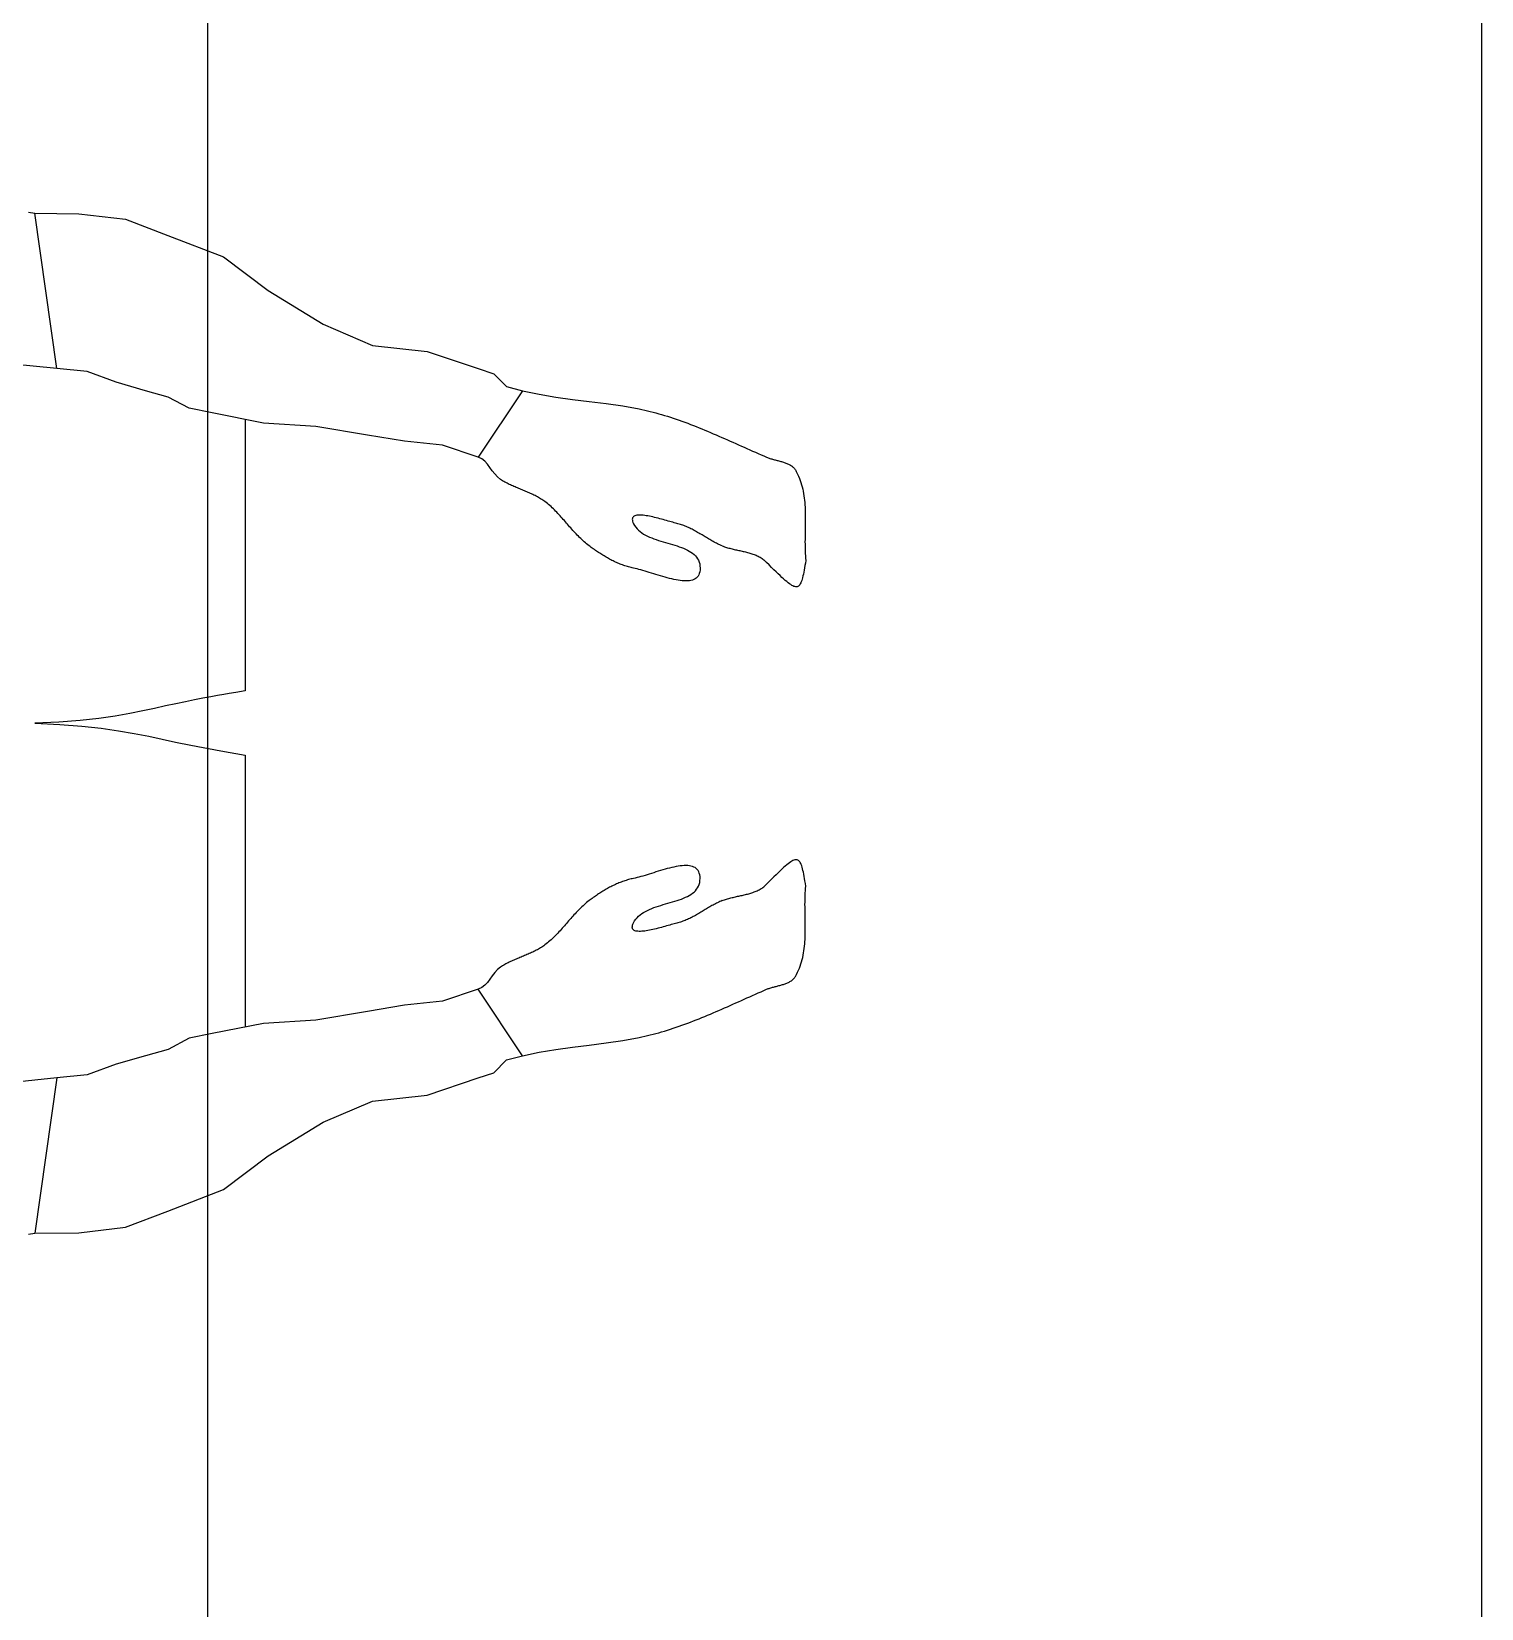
# Model space of a CAD drawing. Header units: millimetres. Extents: x -155 to 94595, y -3153 to 63413.
# Drawn here: x 89482 to 90165, y 45065 to 45808 of the extents above; entities that cross this region are included whole.
import ezdxf

# ---------------------------------------------------------------- set-up
doc = ezdxf.new("R2010")
doc.units = ezdxf.units.MM
doc.linetypes.add('TRATTEGGIATA2', pattern=[0.375, 0.25, -0.125])
doc.layers.add('5', color=1, linetype='TRATTEGGIATA2')
doc.layers.add('int', color=185, linetype='Continuous')

msp = doc.modelspace()

# ---------------------------------------------------------------- linework, layer by layer
at = {"layer": '5'}
msp.add_lwpolyline([(90164.86, 44926.989), (89564.86, 44926.989), (89564.86, 45826.989), (90164.86, 45826.989)], close=True, dxfattribs=at)
at = {"layer": 'int'}
for p, q in [((89480.263, 45722.912), (89483.212, 45722.38)), ((89483.212, 45722.38), (89504.078, 45722.159)), ((89493.662, 45649.227), (89483.212, 45722.38)), ((89504.078, 45722.159), (89526.07, 45719.562)), ((89526.07, 45719.562), (89545.913, 45711.929)), ((89545.913, 45711.929), (89572.176, 45701.828)), ((89572.176, 45701.828), (89593.224, 45685.992)), ((89593.224, 45685.992), (89619.065, 45670.128)), ((89619.065, 45670.128), (89642.406, 45660.125)), ((89642.406, 45660.125), (89668.155, 45657.248)), ((89668.155, 45657.248), (89692.218, 45649.227)), ((89493.662, 45649.227), (89472.848, 45651.309)), ((89507.978, 45647.796), (89493.662, 45649.227)), ((89521.652, 45642.723), (89507.978, 45647.796)), ((89692.218, 45649.227), (89699.619, 45646.76)), ((89699.619, 45646.76), (89705.531, 45640.674)), ((89535.463, 45638.777), (89521.652, 45642.723)), ((89546.056, 45635.75), (89535.463, 45638.777)), ((89713.118, 45638.777), (89692.218, 45607.426)), ((89705.531, 45640.674), (89713.118, 45638.777)), ((89713.118, 45638.777), (89720.878, 45637.081)), ((89720.878, 45637.081), (89728.715, 45635.76)), ((89555.998, 45630.49), (89546.056, 45635.75)), ((89566.814, 45628.327), (89555.998, 45630.49)), ((89728.715, 45635.76), (89736.601, 45634.682)), ((89736.601, 45634.682), (89744.509, 45633.716)), ((89744.509, 45633.716), (89752.413, 45632.73)), ((89752.413, 45632.73), (89760.284, 45631.591)), ((89760.284, 45631.591), (89768.095, 45630.167)), ((89768.095, 45630.167), (89775.82, 45628.327)), ((89590.973, 45623.495), (89566.814, 45628.327)), ((89582.36, 45625.218), (89582.36, 45497.336)), ((89615.669, 45621.926), (89590.973, 45623.495)), ((89775.82, 45628.327), (89777.211, 45627.94)), ((89777.211, 45627.94), (89778.598, 45627.539)), ((89778.598, 45627.539), (89779.98, 45627.124)), ((89779.98, 45627.124), (89781.358, 45626.697)), ((89781.358, 45626.697), (89782.731, 45626.258)), ((89782.731, 45626.258), (89784.101, 45625.806)), ((89784.101, 45625.806), (89785.466, 45625.343)), ((89785.466, 45625.343), (89786.828, 45624.87)), ((89786.828, 45624.87), (89788.186, 45624.385)), ((89788.186, 45624.385), (89789.541, 45623.891)), ((89789.541, 45623.891), (89790.893, 45623.388)), ((89790.893, 45623.388), (89792.241, 45622.875)), ((89792.241, 45622.875), (89793.587, 45622.354)), ((89793.587, 45622.354), (89794.93, 45621.825)), ((89639.966, 45617.877), (89615.669, 45621.926)), ((89657.488, 45614.956), (89639.966, 45617.877)), ((89675.345, 45613.05), (89657.488, 45614.956)), ((89794.93, 45621.825), (89796.27, 45621.289)), ((89796.27, 45621.289), (89797.608, 45620.745)), ((89797.608, 45620.745), (89798.944, 45620.195)), ((89798.944, 45620.195), (89800.277, 45619.639)), ((89800.277, 45619.639), (89801.609, 45619.078)), ((89801.609, 45619.078), (89802.938, 45618.511)), ((89802.938, 45618.511), (89804.266, 45617.94)), ((89804.266, 45617.94), (89805.593, 45617.364)), ((89805.593, 45617.364), (89806.918, 45616.785)), ((89806.918, 45616.785), (89808.242, 45616.203)), ((89808.242, 45616.203), (89809.565, 45615.618)), ((89809.565, 45615.618), (89810.887, 45615.031)), ((89810.887, 45615.031), (89812.209, 45614.443)), ((89692.218, 45607.426), (89675.345, 45613.05)), ((89693.864, 45606.634), (89692.218, 45607.426)), ((89812.209, 45614.443), (89813.53, 45613.853)), ((89813.53, 45613.853), (89814.85, 45613.262)), ((89814.85, 45613.262), (89816.171, 45612.672)), ((89816.171, 45612.672), (89817.491, 45612.081)), ((89817.491, 45612.081), (89818.812, 45611.492)), ((89818.812, 45611.492), (89820.132, 45610.903)), ((89820.132, 45610.903), (89821.454, 45610.317)), ((89821.454, 45610.317), (89822.775, 45609.732)), ((89822.775, 45609.732), (89824.098, 45609.15)), ((89824.098, 45609.15), (89825.421, 45608.572)), ((89825.421, 45608.572), (89826.746, 45607.997)), ((89826.746, 45607.997), (89828.071, 45607.426)), ((89828.071, 45607.426), (89828.448, 45607.271)), ((89828.448, 45607.271), (89828.833, 45607.124)), ((89695.279, 45605.51), (89693.864, 45606.634)), ((89696.53, 45604.146), (89695.279, 45605.51)), ((89697.685, 45602.635), (89696.53, 45604.146)), ((89698.809, 45601.069), (89697.685, 45602.635)), ((89699.969, 45599.542), (89698.809, 45601.069)), ((89828.833, 45607.124), (89829.226, 45606.984)), ((89829.226, 45606.984), (89829.626, 45606.85)), ((89829.626, 45606.85), (89830.033, 45606.722)), ((89830.033, 45606.722), (89830.445, 45606.598)), ((89830.445, 45606.598), (89830.863, 45606.479)), ((89830.863, 45606.479), (89831.284, 45606.363)), ((89831.284, 45606.363), (89831.708, 45606.25)), ((89831.708, 45606.25), (89832.135, 45606.139)), ((89832.135, 45606.139), (89832.564, 45606.029)), ((89832.564, 45606.029), (89832.994, 45605.919)), ((89832.994, 45605.919), (89833.424, 45605.809)), ((89833.424, 45605.809), (89833.854, 45605.698)), ((89833.854, 45605.698), (89834.283, 45605.585)), ((89834.283, 45605.585), (89834.709, 45605.469)), ((89834.709, 45605.469), (89835.132, 45605.35)), ((89835.132, 45605.35), (89835.552, 45605.227)), ((89835.552, 45605.227), (89835.968, 45605.099)), ((89835.968, 45605.099), (89836.378, 45604.966)), ((89836.378, 45604.966), (89836.783, 45604.826)), ((89836.783, 45604.826), (89837.181, 45604.679)), ((89837.181, 45604.679), (89837.571, 45604.524)), ((89837.571, 45604.524), (89837.953, 45604.361)), ((89837.953, 45604.361), (89838.326, 45604.188)), ((89838.326, 45604.188), (89838.69, 45604.006)), ((89838.69, 45604.006), (89839.043, 45603.812)), ((89839.043, 45603.812), (89839.385, 45603.607)), ((89839.385, 45603.607), (89839.714, 45603.39)), ((89839.714, 45603.39), (89840.031, 45603.159)), ((89840.031, 45603.159), (89840.334, 45602.915)), ((89840.334, 45602.915), (89840.623, 45602.656)), ((89840.623, 45602.656), (89840.897, 45602.381)), ((89840.897, 45602.381), (89841.155, 45602.091)), ((89841.155, 45602.091), (89841.396, 45601.784)), ((89841.396, 45601.784), (89841.62, 45601.459)), ((89841.62, 45601.459), (89841.826, 45601.116)), ((89841.826, 45601.116), (89842.012, 45600.754)), ((89842.012, 45600.754), (89842.179, 45600.372)), ((89842.179, 45600.372), (89842.665, 45599.407)), ((89701.233, 45598.147), (89699.969, 45599.542)), ((89702.668, 45596.976), (89701.233, 45598.147)), ((89703.17, 45596.649), (89702.668, 45596.976)), ((89703.679, 45596.332), (89703.17, 45596.649)), ((89704.193, 45596.026), (89703.679, 45596.332)), ((89704.714, 45595.729), (89704.193, 45596.026)), ((89705.239, 45595.442), (89704.714, 45595.729)), ((89705.769, 45595.162), (89705.239, 45595.442)), ((89706.303, 45594.89), (89705.769, 45595.162)), ((89706.842, 45594.625), (89706.303, 45594.89)), ((89707.384, 45594.367), (89706.842, 45594.625)), ((89707.929, 45594.114), (89707.384, 45594.367)), ((89708.478, 45593.867), (89707.929, 45594.114)), ((89709.029, 45593.624), (89708.478, 45593.867)), ((89709.582, 45593.385), (89709.029, 45593.624)), ((89710.137, 45593.15), (89709.582, 45593.385)), ((89710.694, 45592.917), (89710.137, 45593.15)), ((89711.252, 45592.686), (89710.694, 45592.917)), ((89711.811, 45592.457), (89711.252, 45592.686)), ((89712.37, 45592.228), (89711.811, 45592.457)), ((89842.665, 45599.407), (89843.111, 45598.431)), ((89843.111, 45598.431), (89843.521, 45597.446)), ((89843.521, 45597.446), (89843.894, 45596.45)), ((89843.894, 45596.45), (89844.234, 45595.446)), ((89844.234, 45595.446), (89844.541, 45594.432)), ((89844.541, 45594.432), (89844.816, 45593.411)), ((89844.816, 45593.411), (89845.062, 45592.381)), ((89845.062, 45592.381), (89845.281, 45591.344)), ((89712.929, 45592), (89712.37, 45592.228)), ((89713.488, 45591.771), (89712.929, 45592)), ((89714.046, 45591.542), (89713.488, 45591.771)), ((89714.603, 45591.31), (89714.046, 45591.542)), ((89715.159, 45591.077), (89714.603, 45591.31)), ((89715.713, 45590.84), (89715.159, 45591.077)), ((89716.265, 45590.6), (89715.713, 45590.84)), ((89716.815, 45590.356), (89716.265, 45590.6)), ((89717.362, 45590.108), (89716.815, 45590.356)), ((89717.905, 45589.853), (89717.362, 45590.108)), ((89718.445, 45589.593), (89717.905, 45589.853)), ((89718.981, 45589.326), (89718.445, 45589.593)), ((89719.513, 45589.052), (89718.981, 45589.326)), ((89720.04, 45588.771), (89719.513, 45589.052)), ((89720.562, 45588.48), (89720.04, 45588.771)), ((89721.078, 45588.181), (89720.562, 45588.48)), ((89721.589, 45587.872), (89721.078, 45588.181)), ((89722.094, 45587.552), (89721.589, 45587.872)), ((89722.593, 45587.222), (89722.094, 45587.552)), ((89723.084, 45586.88), (89722.593, 45587.222)), ((89723.568, 45586.526), (89723.084, 45586.88)), ((89724.17, 45586.064), (89723.568, 45586.526)), ((89724.762, 45585.591), (89724.17, 45586.064)), ((89725.344, 45585.106), (89724.762, 45585.591)), ((89725.916, 45584.611), (89725.344, 45585.106)), ((89845.281, 45591.344), (89845.472, 45590.299)), ((89845.472, 45590.299), (89845.639, 45589.248)), ((89845.639, 45589.248), (89845.783, 45588.191)), ((89845.783, 45588.191), (89845.905, 45587.128)), ((89845.905, 45587.128), (89846.006, 45586.059)), ((89846.006, 45586.059), (89846.089, 45584.985)), ((89846.089, 45584.985), (89846.155, 45583.907)), ((89726.48, 45584.107), (89725.916, 45584.611)), ((89727.035, 45583.593), (89726.48, 45584.107)), ((89727.583, 45583.07), (89727.035, 45583.593)), ((89728.124, 45582.54), (89727.583, 45583.07)), ((89728.658, 45582.002), (89728.124, 45582.54)), ((89729.186, 45581.458), (89728.658, 45582.002)), ((89729.709, 45580.907), (89729.186, 45581.458)), ((89730.228, 45580.352), (89729.709, 45580.907)), ((89730.742, 45579.791), (89730.228, 45580.352)), ((89731.252, 45579.226), (89730.742, 45579.791)), ((89731.759, 45578.658), (89731.252, 45579.226)), ((89732.264, 45578.087), (89731.759, 45578.658)), ((89732.767, 45577.514), (89732.264, 45578.087)), ((89733.268, 45576.939), (89732.767, 45577.514)), ((89764.82, 45578.549), (89764.774, 45578.159)), ((89764.774, 45578.159), (89764.803, 45577.718)), ((89764.803, 45577.718), (89764.909, 45577.225)), ((89764.937, 45578.891), (89764.82, 45578.549)), ((89765.121, 45579.187), (89764.937, 45578.891)), ((89765.369, 45579.439), (89765.121, 45579.187)), ((89765.678, 45579.648), (89765.369, 45579.439)), ((89766.045, 45579.817), (89765.678, 45579.648)), ((89766.465, 45579.948), (89766.045, 45579.817)), ((89766.936, 45580.043), (89766.465, 45579.948)), ((89767.454, 45580.103), (89766.936, 45580.043)), ((89768.016, 45580.13), (89767.454, 45580.103)), ((89768.617, 45580.128), (89768.016, 45580.13)), ((89769.256, 45580.096), (89768.617, 45580.128)), ((89769.928, 45580.039), (89769.256, 45580.096)), ((89770.631, 45579.957), (89769.928, 45580.039)), ((89771.36, 45579.852), (89770.631, 45579.957)), ((89772.112, 45579.727), (89771.36, 45579.852)), ((89772.883, 45579.583), (89772.112, 45579.727)), ((89773.672, 45579.423), (89772.883, 45579.583)), ((89774.473, 45579.248), (89773.672, 45579.423)), ((89775.284, 45579.06), (89774.473, 45579.248)), ((89776.101, 45578.862), (89775.284, 45579.06)), ((89776.92, 45578.655), (89776.101, 45578.862)), ((89777.739, 45578.441), (89776.92, 45578.655)), ((89778.554, 45578.223), (89777.739, 45578.441)), ((89779.361, 45578.002), (89778.554, 45578.223)), ((89780.158, 45577.78), (89779.361, 45578.002)), ((89780.94, 45577.56), (89780.158, 45577.78)), ((89781.704, 45577.342), (89780.94, 45577.56)), ((89846.155, 45583.907), (89846.206, 45582.825)), ((89846.206, 45582.825), (89846.242, 45581.738)), ((89846.242, 45581.738), (89846.266, 45580.649)), ((89846.266, 45580.649), (89846.279, 45579.556)), ((89846.279, 45579.556), (89846.283, 45578.461)), ((89846.283, 45578.461), (89846.279, 45577.364)), ((89733.769, 45576.363), (89733.268, 45576.939)), ((89734.269, 45575.787), (89733.769, 45576.363)), ((89734.769, 45575.212), (89734.269, 45575.787)), ((89735.271, 45574.637), (89734.769, 45575.212)), ((89735.773, 45574.063), (89735.271, 45574.637)), ((89736.278, 45573.492), (89735.773, 45574.063)), ((89736.785, 45572.924), (89736.278, 45573.492)), ((89737.296, 45572.36), (89736.785, 45572.924)), ((89737.81, 45571.799), (89737.296, 45572.36)), ((89738.328, 45571.243), (89737.81, 45571.799)), ((89738.851, 45570.693), (89738.328, 45571.243)), ((89739.38, 45570.149), (89738.851, 45570.693)), ((89739.914, 45569.611), (89739.38, 45570.149)), ((89764.909, 45577.225), (89765.097, 45576.678)), ((89765.097, 45576.678), (89765.37, 45576.075)), ((89765.37, 45576.075), (89765.85, 45575.222)), ((89765.85, 45575.222), (89766.404, 45574.427)), ((89766.404, 45574.427), (89767.027, 45573.687)), ((89767.027, 45573.687), (89767.715, 45572.999)), ((89767.715, 45572.999), (89768.462, 45572.359)), ((89768.462, 45572.359), (89769.265, 45571.763)), ((89769.265, 45571.763), (89770.119, 45571.209)), ((89770.119, 45571.209), (89771.019, 45570.693)), ((89771.019, 45570.693), (89771.96, 45570.212)), ((89771.96, 45570.212), (89772.939, 45569.762)), ((89782.447, 45577.13), (89781.704, 45577.342)), ((89783.166, 45576.925), (89782.447, 45577.13)), ((89783.856, 45576.729), (89783.166, 45576.925)), ((89784.515, 45576.544), (89783.856, 45576.729)), ((89785.14, 45576.372), (89784.515, 45576.544)), ((89785.726, 45576.215), (89785.14, 45576.372)), ((89786.27, 45576.075), (89785.726, 45576.215)), ((89786.851, 45575.922), (89786.27, 45576.075)), ((89787.426, 45575.755), (89786.851, 45575.922)), ((89787.995, 45575.574), (89787.426, 45575.755)), ((89788.56, 45575.38), (89787.995, 45575.574)), ((89789.119, 45575.174), (89788.56, 45575.38)), ((89789.674, 45574.957), (89789.119, 45575.174)), ((89790.225, 45574.728), (89789.674, 45574.957)), ((89790.772, 45574.49), (89790.225, 45574.728)), ((89791.314, 45574.241), (89790.772, 45574.49)), ((89791.854, 45573.984), (89791.314, 45574.241)), ((89792.389, 45573.719), (89791.854, 45573.984)), ((89792.922, 45573.446), (89792.389, 45573.719)), ((89793.453, 45573.166), (89792.922, 45573.446)), ((89793.981, 45572.88), (89793.453, 45573.166)), ((89794.506, 45572.589), (89793.981, 45572.88)), ((89795.03, 45572.292), (89794.506, 45572.589)), ((89795.552, 45571.991), (89795.03, 45572.292)), ((89796.073, 45571.687), (89795.552, 45571.991)), ((89796.592, 45571.379), (89796.073, 45571.687)), ((89797.111, 45571.069), (89796.592, 45571.379)), ((89797.63, 45570.758), (89797.111, 45571.069)), ((89798.148, 45570.445), (89797.63, 45570.758)), ((89798.666, 45570.133), (89798.148, 45570.445)), ((89799.184, 45569.82), (89798.666, 45570.133)), ((89846.178, 45570.761), (89846.163, 45569.66)), ((89846.196, 45571.861), (89846.178, 45570.761)), ((89846.216, 45572.963), (89846.196, 45571.861)), ((89846.235, 45574.064), (89846.216, 45572.963)), ((89846.253, 45575.165), (89846.235, 45574.064)), ((89846.268, 45576.265), (89846.253, 45575.165)), ((89846.279, 45577.364), (89846.268, 45576.265)), ((89740.455, 45569.08), (89739.914, 45569.611)), ((89741.003, 45568.558), (89740.455, 45569.08)), ((89741.558, 45568.044), (89741.003, 45568.558)), ((89742.122, 45567.539), (89741.558, 45568.044)), ((89742.694, 45567.044), (89742.122, 45567.539)), ((89743.276, 45566.56), (89742.694, 45567.044)), ((89743.867, 45566.087), (89743.276, 45566.56)), ((89744.469, 45565.625), (89743.867, 45566.087)), ((89744.951, 45565.266), (89744.469, 45565.625)), ((89745.436, 45564.908), (89744.951, 45565.266)), ((89745.924, 45564.553), (89745.436, 45564.908)), ((89746.414, 45564.2), (89745.924, 45564.553)), ((89746.908, 45563.85), (89746.414, 45564.2)), ((89747.404, 45563.503), (89746.908, 45563.85)), ((89747.903, 45563.159), (89747.404, 45563.503)), ((89748.405, 45562.818), (89747.903, 45563.159)), ((89748.91, 45562.482), (89748.405, 45562.818)), ((89772.939, 45569.762), (89773.95, 45569.34)), ((89773.95, 45569.34), (89774.988, 45568.943)), ((89774.988, 45568.943), (89776.05, 45568.567)), ((89776.05, 45568.567), (89777.13, 45568.208)), ((89777.13, 45568.208), (89778.225, 45567.864)), ((89778.225, 45567.864), (89779.328, 45567.532)), ((89779.328, 45567.532), (89780.437, 45567.206)), ((89780.437, 45567.206), (89781.546, 45566.886)), ((89781.546, 45566.886), (89782.65, 45566.566)), ((89782.65, 45566.566), (89783.745, 45566.244)), ((89783.745, 45566.244), (89784.826, 45565.916)), ((89784.826, 45565.916), (89785.89, 45565.578)), ((89785.89, 45565.578), (89786.93, 45565.229)), ((89786.93, 45565.229), (89787.943, 45564.863)), ((89787.943, 45564.863), (89788.924, 45564.478)), ((89788.924, 45564.478), (89789.869, 45564.071)), ((89789.869, 45564.071), (89790.772, 45563.637)), ((89790.772, 45563.637), (89791.629, 45563.174)), ((89791.629, 45563.174), (89792.436, 45562.678)), ((89792.436, 45562.678), (89793.188, 45562.146)), ((89799.702, 45569.509), (89799.184, 45569.82)), ((89800.222, 45569.199), (89799.702, 45569.509)), ((89800.743, 45568.892), (89800.222, 45569.199)), ((89801.265, 45568.588), (89800.743, 45568.892)), ((89801.788, 45568.287), (89801.265, 45568.588)), ((89802.313, 45567.99), (89801.788, 45568.287)), ((89802.841, 45567.699), (89802.313, 45567.99)), ((89803.371, 45567.413), (89802.841, 45567.699)), ((89803.904, 45567.134), (89803.371, 45567.413)), ((89804.439, 45566.861), (89803.904, 45567.134)), ((89804.978, 45566.596), (89804.439, 45566.861)), ((89805.52, 45566.339), (89804.978, 45566.596)), ((89806.066, 45566.091), (89805.52, 45566.339)), ((89806.616, 45565.853), (89806.066, 45566.091)), ((89807.171, 45565.625), (89806.616, 45565.853)), ((89807.171, 45565.625), (89807.665, 45565.434)), ((89807.665, 45565.434), (89808.164, 45565.252)), ((89808.164, 45565.252), (89808.667, 45565.08)), ((89808.667, 45565.08), (89809.174, 45564.917)), ((89809.174, 45564.917), (89809.685, 45564.762)), ((89809.685, 45564.762), (89810.199, 45564.614)), ((89810.199, 45564.614), (89810.715, 45564.473)), ((89810.715, 45564.473), (89811.235, 45564.337)), ((89811.235, 45564.337), (89811.756, 45564.206)), ((89811.756, 45564.206), (89812.28, 45564.08)), ((89812.28, 45564.08), (89812.805, 45563.958)), ((89812.805, 45563.958), (89813.331, 45563.838)), ((89813.331, 45563.838), (89813.858, 45563.721)), ((89813.858, 45563.721), (89814.386, 45563.605)), ((89814.386, 45563.605), (89814.914, 45563.49)), ((89814.914, 45563.49), (89815.441, 45563.375)), ((89815.441, 45563.375), (89815.969, 45563.259)), ((89815.969, 45563.259), (89816.495, 45563.142)), ((89816.495, 45563.142), (89817.02, 45563.023)), ((89817.02, 45563.023), (89817.544, 45562.901)), ((89817.544, 45562.901), (89818.066, 45562.776)), ((89818.066, 45562.776), (89818.586, 45562.646)), ((89818.586, 45562.646), (89819.103, 45562.511)), ((89846.153, 45568.562), (89846.149, 45567.464)), ((89846.149, 45567.464), (89846.153, 45566.369)), ((89846.163, 45569.66), (89846.153, 45568.562)), ((89846.153, 45566.369), (89846.166, 45565.277)), ((89846.166, 45565.277), (89846.19, 45564.187)), ((89846.19, 45564.187), (89846.226, 45563.101)), ((89846.226, 45563.101), (89846.276, 45562.018)), ((89749.417, 45562.148), (89748.91, 45562.482)), ((89749.928, 45561.819), (89749.417, 45562.148)), ((89750.441, 45561.495), (89749.928, 45561.819)), ((89750.957, 45561.174), (89750.441, 45561.495)), ((89751.476, 45560.859), (89750.957, 45561.174)), ((89751.998, 45560.549), (89751.476, 45560.859)), ((89752.523, 45560.243), (89751.998, 45560.549)), ((89753.05, 45559.943), (89752.523, 45560.243)), ((89753.581, 45559.649), (89753.05, 45559.943)), ((89754.114, 45559.361), (89753.581, 45559.649)), ((89754.65, 45559.079), (89754.114, 45559.361)), ((89755.188, 45558.803), (89754.65, 45559.079)), ((89755.73, 45558.533), (89755.188, 45558.803)), ((89756.274, 45558.271), (89755.73, 45558.533)), ((89756.822, 45558.015), (89756.274, 45558.271)), ((89757.372, 45557.767), (89756.822, 45558.015)), ((89757.925, 45557.526), (89757.372, 45557.767)), ((89758.481, 45557.292), (89757.925, 45557.526)), ((89759.039, 45557.067), (89758.481, 45557.292)), ((89759.6, 45556.85), (89759.039, 45557.067)), ((89760.165, 45556.641), (89759.6, 45556.85)), ((89760.732, 45556.441), (89760.165, 45556.641)), ((89761.302, 45556.249), (89760.732, 45556.441)), ((89761.874, 45556.067), (89761.302, 45556.249)), ((89762.45, 45555.894), (89761.874, 45556.067)), ((89763.028, 45555.73), (89762.45, 45555.894)), ((89763.609, 45555.576), (89763.028, 45555.73)), ((89764.193, 45555.432), (89763.609, 45555.576)), ((89764.78, 45555.298), (89764.193, 45555.432)), ((89765.37, 45555.175), (89764.78, 45555.298)), ((89766.181, 45555.001), (89765.37, 45555.175)), ((89793.188, 45562.146), (89793.88, 45561.575)), ((89793.88, 45561.575), (89794.509, 45560.96)), ((89794.509, 45560.96), (89795.068, 45560.3)), ((89795.068, 45560.3), (89795.554, 45559.589)), ((89795.554, 45559.589), (89795.961, 45558.826)), ((89795.961, 45558.826), (89796.287, 45558.006)), ((89796.287, 45558.006), (89796.525, 45557.127)), ((89796.525, 45557.127), (89796.671, 45556.184)), ((89796.671, 45556.184), (89796.721, 45555.175)), ((89796.721, 45555.175), (89796.68, 45554.255)), ((89819.103, 45562.511), (89819.618, 45562.371)), ((89819.618, 45562.371), (89820.129, 45562.224)), ((89820.129, 45562.224), (89820.637, 45562.07)), ((89820.637, 45562.07), (89821.141, 45561.909)), ((89821.141, 45561.909), (89821.641, 45561.738)), ((89821.641, 45561.738), (89822.136, 45561.559)), ((89822.136, 45561.559), (89822.626, 45561.369)), ((89822.626, 45561.369), (89823.112, 45561.169)), ((89823.112, 45561.169), (89823.591, 45560.957)), ((89823.591, 45560.957), (89824.065, 45560.733)), ((89824.065, 45560.733), (89824.533, 45560.496)), ((89824.533, 45560.496), (89824.993, 45560.246)), ((89824.993, 45560.246), (89825.448, 45559.981)), ((89825.448, 45559.981), (89825.894, 45559.701)), ((89825.894, 45559.701), (89826.334, 45559.406)), ((89826.334, 45559.406), (89826.765, 45559.094)), ((89828.038, 45557.821), (89826.765, 45559.094)), ((89829.246, 45556.615), (89828.038, 45557.821)), ((89830.392, 45555.476), (89829.246, 45556.615)), ((89831.476, 45554.404), (89830.392, 45555.476)), ((89845.926, 45555.244), (89845.738, 45554.191)), ((89846.119, 45556.362), (89845.926, 45555.244)), ((89846.318, 45557.547), (89846.119, 45556.362)), ((89846.276, 45562.018), (89846.342, 45560.94)), ((89846.527, 45558.798), (89846.318, 45557.547)), ((89846.342, 45560.94), (89846.425, 45559.866)), ((89846.425, 45559.866), (89846.527, 45558.798)), ((89767.032, 45554.796), (89766.181, 45555.001)), ((89767.919, 45554.565), (89767.032, 45554.796)), ((89768.839, 45554.31), (89767.919, 45554.565)), ((89769.789, 45554.035), (89768.839, 45554.31)), ((89770.765, 45553.742), (89769.789, 45554.035)), ((89771.764, 45553.435), (89770.765, 45553.742)), ((89772.783, 45553.117), (89771.764, 45553.435)), ((89773.819, 45552.791), (89772.783, 45553.117)), ((89774.869, 45552.461), (89773.819, 45552.791)), ((89775.929, 45552.129), (89774.869, 45552.461)), ((89776.996, 45551.799), (89775.929, 45552.129)), ((89778.067, 45551.474), (89776.996, 45551.799)), ((89779.138, 45551.157), (89778.067, 45551.474)), ((89780.208, 45550.852), (89779.138, 45551.157)), ((89781.271, 45550.56), (89780.208, 45550.852)), ((89782.325, 45550.287), (89781.271, 45550.56)), ((89783.367, 45550.034), (89782.325, 45550.287)), ((89784.394, 45549.805), (89783.367, 45550.034)), ((89785.402, 45549.604), (89784.394, 45549.805)), ((89786.388, 45549.433), (89785.402, 45549.604)), ((89787.349, 45549.295), (89786.388, 45549.433)), ((89788.281, 45549.194), (89787.349, 45549.295)), ((89789.183, 45549.134), (89788.281, 45549.194)), ((89790.049, 45549.116), (89789.183, 45549.134)), ((89790.877, 45549.144), (89790.049, 45549.116)), ((89791.664, 45549.222), (89790.877, 45549.144)), ((89792.407, 45549.353), (89791.664, 45549.222)), ((89793.102, 45549.539), (89792.407, 45549.353)), ((89793.746, 45549.785), (89793.102, 45549.539)), ((89794.336, 45550.093), (89793.746, 45549.785)), ((89794.868, 45550.466), (89794.336, 45550.093)), ((89795.34, 45550.907), (89794.868, 45550.466)), ((89795.749, 45551.421), (89795.34, 45550.907)), ((89796.09, 45552.009), (89795.749, 45551.421)), ((89796.361, 45552.675), (89796.09, 45552.009)), ((89796.559, 45553.423), (89796.361, 45552.675)), ((89796.68, 45554.255), (89796.559, 45553.423)), ((89832.501, 45553.399), (89831.476, 45554.404)), ((89833.469, 45552.461), (89832.501, 45553.399)), ((89834.382, 45551.589), (89833.469, 45552.461)), ((89835.242, 45550.784), (89834.382, 45551.589)), ((89836.052, 45550.046), (89835.242, 45550.784)), ((89836.812, 45549.375), (89836.052, 45550.046)), ((89837.525, 45548.771), (89836.812, 45549.375)), ((89838.193, 45548.233), (89837.525, 45548.771)), ((89838.818, 45547.762), (89838.193, 45548.233)), ((89839.402, 45547.357), (89838.818, 45547.762)), ((89844.175, 45548.143), (89843.942, 45547.685)), ((89844.395, 45548.668), (89844.175, 45548.143)), ((89844.604, 45549.259), (89844.395, 45548.668)), ((89844.804, 45549.915), (89844.604, 45549.259)), ((89844.997, 45550.638), (89844.804, 45549.915)), ((89845.184, 45551.427), (89844.997, 45550.638)), ((89845.369, 45552.283), (89845.184, 45551.427)), ((89845.553, 45553.204), (89845.369, 45552.283)), ((89845.738, 45554.191), (89845.553, 45553.204)), ((89839.948, 45547.019), (89839.402, 45547.357)), ((89840.456, 45546.747), (89839.948, 45547.019)), ((89840.929, 45546.542), (89840.456, 45546.747)), ((89841.369, 45546.404), (89840.929, 45546.542)), ((89841.778, 45546.332), (89841.369, 45546.404)), ((89842.158, 45546.326), (89841.778, 45546.332)), ((89842.511, 45546.387), (89842.158, 45546.326)), ((89842.839, 45546.514), (89842.511, 45546.387)), ((89843.145, 45546.707), (89842.839, 45546.514)), ((89843.429, 45546.967), (89843.145, 45546.707)), ((89843.694, 45547.293), (89843.429, 45546.967)), ((89843.942, 45547.685), (89843.694, 45547.293)), ((89574.802, 45496.021), (89572.314, 45495.588)), ((89578.041, 45496.585), (89574.802, 45496.021)), ((89582.36, 45497.336), (89578.041, 45496.585)), ((89539.688, 45489.012), (89534.154, 45487.806)), ((89544.813, 45490.162), (89539.688, 45489.012)), ((89549.661, 45491.218), (89544.813, 45490.162)), ((89554.242, 45492.174), (89549.661, 45491.218)), ((89558.531, 45493.035), (89554.242, 45492.174)), ((89562.506, 45493.803), (89558.531, 45493.035)), ((89566.143, 45494.482), (89562.506, 45493.803)), ((89569.421, 45495.076), (89566.143, 45494.482)), ((89572.314, 45495.588), (89569.421, 45495.076)), ((89494.632, 45482.578), (89483.212, 45482.023)), ((89483.212, 45482.023), (89494.998, 45481.449)), ((89504.662, 45483.36), (89494.632, 45482.578)), ((89494.998, 45481.449), (89505.382, 45480.636)), ((89513.465, 45484.32), (89504.662, 45483.36)), ((89521.206, 45485.413), (89513.465, 45484.32)), ((89528.048, 45486.59), (89521.206, 45485.413)), ((89534.154, 45487.806), (89528.048, 45486.59)), ((89505.382, 45480.636), (89514.566, 45479.627)), ((89514.566, 45479.627), (89522.75, 45478.466)), ((89522.75, 45478.466), (89530.135, 45477.194)), ((89530.135, 45477.194), (89536.922, 45475.856)), ((89536.922, 45475.856), (89543.312, 45474.493)), ((89543.312, 45474.493), (89549.505, 45473.148)), ((89549.505, 45473.148), (89556.809, 45471.659)), ((89556.809, 45471.659), (89570.955, 45469.034)), ((89570.955, 45469.034), (89582.36, 45467.002)), ((89582.36, 45467.002), (89582.36, 45338.828)), ((89783.367, 45414.011), (89782.325, 45413.759)), ((89784.394, 45414.24), (89783.367, 45414.011)), ((89785.402, 45414.441), (89784.394, 45414.24)), ((89786.388, 45414.613), (89785.402, 45414.441)), ((89787.349, 45414.75), (89786.388, 45414.613)), ((89788.281, 45414.851), (89787.349, 45414.75)), ((89789.183, 45414.912), (89788.281, 45414.851)), ((89790.049, 45414.93), (89789.183, 45414.912)), ((89790.877, 45414.901), (89790.049, 45414.93)), ((89791.664, 45414.823), (89790.877, 45414.901)), ((89792.407, 45414.692), (89791.664, 45414.823)), ((89793.102, 45414.506), (89792.407, 45414.692)), ((89793.746, 45414.26), (89793.102, 45414.506)), ((89794.336, 45413.953), (89793.746, 45414.26)), ((89794.868, 45413.58), (89794.336, 45413.953)), ((89836.052, 45413.999), (89835.242, 45413.261)), ((89836.812, 45414.67), (89836.052, 45413.999)), ((89837.525, 45415.275), (89836.812, 45414.67)), ((89838.193, 45415.813), (89837.525, 45415.275)), ((89838.818, 45416.284), (89838.193, 45415.813)), ((89839.402, 45416.688), (89838.818, 45416.284)), ((89839.948, 45417.027), (89839.402, 45416.688)), ((89840.456, 45417.298), (89839.948, 45417.027)), ((89840.929, 45417.503), (89840.456, 45417.298)), ((89841.369, 45417.642), (89840.929, 45417.503)), ((89841.778, 45417.714), (89841.369, 45417.642)), ((89842.158, 45417.72), (89841.778, 45417.714)), ((89842.511, 45417.659), (89842.158, 45417.72)), ((89842.839, 45417.532), (89842.511, 45417.659)), ((89843.145, 45417.338), (89842.839, 45417.532)), ((89843.429, 45417.079), (89843.145, 45417.338)), ((89843.694, 45416.753), (89843.429, 45417.079)), ((89843.942, 45416.361), (89843.694, 45416.753)), ((89844.175, 45415.902), (89843.942, 45416.361)), ((89844.395, 45415.378), (89844.175, 45415.902)), ((89844.604, 45414.787), (89844.395, 45415.378)), ((89844.804, 45414.13), (89844.604, 45414.787)), ((89844.997, 45413.407), (89844.804, 45414.13)), ((89757.925, 45406.52), (89757.372, 45406.279)), ((89758.481, 45406.753), (89757.925, 45406.52)), ((89759.039, 45406.978), (89758.481, 45406.753)), ((89759.6, 45407.195), (89759.039, 45406.978)), ((89760.165, 45407.404), (89759.6, 45407.195)), ((89760.732, 45407.605), (89760.165, 45407.404)), ((89761.302, 45407.796), (89760.732, 45407.605)), ((89761.874, 45407.978), (89761.302, 45407.796)), ((89762.45, 45408.152), (89761.874, 45407.978)), ((89763.028, 45408.315), (89762.45, 45408.152)), ((89763.609, 45408.469), (89763.028, 45408.315)), ((89764.193, 45408.613), (89763.609, 45408.469)), ((89764.78, 45408.747), (89764.193, 45408.613)), ((89765.37, 45408.871), (89764.78, 45408.747)), ((89766.181, 45409.045), (89765.37, 45408.871)), ((89767.032, 45409.249), (89766.181, 45409.045)), ((89767.919, 45409.48), (89767.032, 45409.249)), ((89768.839, 45409.735), (89767.919, 45409.48)), ((89769.789, 45410.011), (89768.839, 45409.735)), ((89770.765, 45410.303), (89769.789, 45410.011)), ((89771.764, 45410.61), (89770.765, 45410.303)), ((89772.783, 45410.928), (89771.764, 45410.61)), ((89773.819, 45411.254), (89772.783, 45410.928)), ((89774.869, 45411.584), (89773.819, 45411.254)), ((89775.929, 45411.916), (89774.869, 45411.584)), ((89776.996, 45412.246), (89775.929, 45411.916)), ((89778.067, 45412.571), (89776.996, 45412.246)), ((89779.138, 45412.888), (89778.067, 45412.571)), ((89780.208, 45413.194), (89779.138, 45412.888)), ((89781.271, 45413.485), (89780.208, 45413.194)), ((89782.325, 45413.759), (89781.271, 45413.485)), ((89795.34, 45413.138), (89794.868, 45413.58)), ((89795.749, 45412.625), (89795.34, 45413.138)), ((89796.09, 45412.036), (89795.749, 45412.625)), ((89796.361, 45411.37), (89796.09, 45412.036)), ((89796.287, 45406.039), (89796.525, 45406.919)), ((89796.559, 45410.622), (89796.361, 45411.37)), ((89796.525, 45406.919), (89796.671, 45407.861)), ((89796.68, 45409.79), (89796.559, 45410.622)), ((89796.671, 45407.861), (89796.721, 45408.871)), ((89796.721, 45408.871), (89796.68, 45409.79)), ((89829.246, 45407.43), (89828.038, 45406.225)), ((89830.392, 45408.569), (89829.246, 45407.43)), ((89831.476, 45409.641), (89830.392, 45408.569)), ((89832.501, 45410.646), (89831.476, 45409.641)), ((89833.469, 45411.585), (89832.501, 45410.646)), ((89834.382, 45412.456), (89833.469, 45411.585)), ((89835.242, 45413.261), (89834.382, 45412.456)), ((89845.184, 45412.618), (89844.997, 45413.407)), ((89845.369, 45411.763), (89845.184, 45412.618)), ((89845.553, 45410.842), (89845.369, 45411.763)), ((89845.738, 45409.855), (89845.553, 45410.842)), ((89845.926, 45408.802), (89845.738, 45409.855)), ((89846.119, 45407.683), (89845.926, 45408.802)), ((89846.318, 45406.498), (89846.119, 45407.683)), ((89846.527, 45405.248), (89846.318, 45406.498)), ((89745.436, 45399.137), (89744.951, 45398.78)), ((89745.924, 45399.493), (89745.436, 45399.137)), ((89746.414, 45399.845), (89745.924, 45399.493)), ((89746.908, 45400.195), (89746.414, 45399.845)), ((89747.404, 45400.542), (89746.908, 45400.195)), ((89747.903, 45400.886), (89747.404, 45400.542)), ((89748.405, 45401.227), (89747.903, 45400.886)), ((89748.91, 45401.564), (89748.405, 45401.227)), ((89749.417, 45401.897), (89748.91, 45401.564)), ((89749.928, 45402.226), (89749.417, 45401.897)), ((89750.441, 45402.551), (89749.928, 45402.226)), ((89750.957, 45402.871), (89750.441, 45402.551)), ((89751.476, 45403.186), (89750.957, 45402.871)), ((89751.998, 45403.497), (89751.476, 45403.186)), ((89752.523, 45403.802), (89751.998, 45403.497)), ((89753.05, 45404.102), (89752.523, 45403.802)), ((89753.581, 45404.396), (89753.05, 45404.102)), ((89754.114, 45404.685), (89753.581, 45404.396)), ((89754.65, 45404.967), (89754.114, 45404.685)), ((89755.188, 45405.243), (89754.65, 45404.967)), ((89755.73, 45405.512), (89755.188, 45405.243)), ((89756.274, 45405.775), (89755.73, 45405.512)), ((89756.822, 45406.03), (89756.274, 45405.775)), ((89757.372, 45406.279), (89756.822, 45406.03)), ((89786.93, 45398.817), (89787.943, 45399.182)), ((89787.943, 45399.182), (89788.924, 45399.567)), ((89788.924, 45399.567), (89789.869, 45399.975)), ((89789.869, 45399.975), (89790.772, 45400.408)), ((89790.772, 45400.408), (89791.629, 45400.871)), ((89791.629, 45400.871), (89792.436, 45401.367)), ((89792.436, 45401.367), (89793.188, 45401.899)), ((89793.188, 45401.899), (89793.88, 45402.471)), ((89793.88, 45402.471), (89794.509, 45403.085)), ((89794.509, 45403.085), (89795.068, 45403.746)), ((89795.068, 45403.746), (89795.554, 45404.456)), ((89795.554, 45404.456), (89795.961, 45405.219)), ((89795.961, 45405.219), (89796.287, 45406.039)), ((89808.667, 45398.965), (89809.174, 45399.128)), ((89809.174, 45399.128), (89809.685, 45399.283)), ((89809.685, 45399.283), (89810.199, 45399.431)), ((89810.199, 45399.431), (89810.715, 45399.573)), ((89810.715, 45399.573), (89811.235, 45399.708)), ((89811.235, 45399.708), (89811.756, 45399.839)), ((89811.756, 45399.839), (89812.28, 45399.965)), ((89812.28, 45399.965), (89812.805, 45400.088)), ((89812.805, 45400.088), (89813.331, 45400.207)), ((89813.331, 45400.207), (89813.858, 45400.324)), ((89813.858, 45400.324), (89814.386, 45400.44)), ((89814.386, 45400.44), (89814.914, 45400.555)), ((89814.914, 45400.555), (89815.441, 45400.67)), ((89815.441, 45400.67), (89815.969, 45400.786)), ((89815.969, 45400.786), (89816.495, 45400.903)), ((89816.495, 45400.903), (89817.02, 45401.022)), ((89817.02, 45401.022), (89817.544, 45401.144)), ((89817.544, 45401.144), (89818.066, 45401.27)), ((89818.066, 45401.27), (89818.586, 45401.399)), ((89818.586, 45401.399), (89819.103, 45401.534)), ((89819.103, 45401.534), (89819.618, 45401.674)), ((89819.618, 45401.674), (89820.129, 45401.821)), ((89820.129, 45401.821), (89820.637, 45401.975)), ((89820.637, 45401.975), (89821.141, 45402.137)), ((89821.141, 45402.137), (89821.641, 45402.307)), ((89821.641, 45402.307), (89822.136, 45402.487)), ((89822.136, 45402.487), (89822.626, 45402.676)), ((89822.626, 45402.676), (89823.112, 45402.877)), ((89823.112, 45402.877), (89823.591, 45403.088)), ((89823.591, 45403.088), (89824.065, 45403.312)), ((89824.065, 45403.312), (89824.533, 45403.549)), ((89824.533, 45403.549), (89824.993, 45403.8)), ((89824.993, 45403.8), (89825.448, 45404.064)), ((89825.448, 45404.064), (89825.894, 45404.344)), ((89825.894, 45404.344), (89826.334, 45404.64)), ((89826.334, 45404.64), (89826.765, 45404.952)), ((89828.038, 45406.225), (89826.765, 45404.952)), ((89846.166, 45398.768), (89846.19, 45399.858)), ((89846.19, 45399.858), (89846.226, 45400.944)), ((89846.226, 45400.944), (89846.276, 45402.027)), ((89846.276, 45402.027), (89846.342, 45403.105)), ((89846.342, 45403.105), (89846.425, 45404.179)), ((89846.425, 45404.179), (89846.527, 45405.248)), ((89737.296, 45391.686), (89736.785, 45391.121)), ((89737.81, 45392.246), (89737.296, 45391.686)), ((89738.328, 45392.802), (89737.81, 45392.246)), ((89738.851, 45393.352), (89738.328, 45392.802)), ((89739.38, 45393.897), (89738.851, 45393.352)), ((89739.914, 45394.435), (89739.38, 45393.897)), ((89740.455, 45394.965), (89739.914, 45394.435)), ((89741.003, 45395.487), (89740.455, 45394.965)), ((89741.558, 45396.001), (89741.003, 45395.487)), ((89742.122, 45396.506), (89741.558, 45396.001)), ((89742.694, 45397.001), (89742.122, 45396.506)), ((89743.276, 45397.485), (89742.694, 45397.001)), ((89743.867, 45397.959), (89743.276, 45397.485)), ((89744.469, 45398.42), (89743.867, 45397.959)), ((89744.951, 45398.78), (89744.469, 45398.42)), ((89767.715, 45391.047), (89768.462, 45391.687)), ((89768.462, 45391.687), (89769.265, 45392.282)), ((89769.265, 45392.282), (89770.119, 45392.836)), ((89770.119, 45392.836), (89771.019, 45393.352)), ((89771.019, 45393.352), (89771.96, 45393.833)), ((89771.96, 45393.833), (89772.939, 45394.283)), ((89772.939, 45394.283), (89773.95, 45394.705)), ((89773.95, 45394.705), (89774.988, 45395.103)), ((89774.988, 45395.103), (89776.05, 45395.479)), ((89776.05, 45395.479), (89777.13, 45395.837)), ((89777.13, 45395.837), (89778.225, 45396.181)), ((89778.225, 45396.181), (89779.328, 45396.514)), ((89779.328, 45396.514), (89780.437, 45396.839)), ((89780.437, 45396.839), (89781.546, 45397.16)), ((89781.546, 45397.16), (89782.65, 45397.479)), ((89782.65, 45397.479), (89783.745, 45397.802)), ((89783.745, 45397.802), (89784.826, 45398.13)), ((89784.826, 45398.13), (89785.89, 45398.467)), ((89785.89, 45398.467), (89786.93, 45398.817)), ((89795.03, 45391.753), (89794.506, 45391.457)), ((89795.552, 45392.054), (89795.03, 45391.753)), ((89796.073, 45392.359), (89795.552, 45392.054)), ((89796.592, 45392.666), (89796.073, 45392.359)), ((89797.111, 45392.976), (89796.592, 45392.666)), ((89797.63, 45393.287), (89797.111, 45392.976)), ((89798.148, 45393.6), (89797.63, 45393.287)), ((89798.666, 45393.913), (89798.148, 45393.6)), ((89799.184, 45394.225), (89798.666, 45393.913)), ((89799.702, 45394.536), (89799.184, 45394.225)), ((89800.222, 45394.846), (89799.702, 45394.536)), ((89800.743, 45395.153), (89800.222, 45394.846)), ((89801.265, 45395.458), (89800.743, 45395.153)), ((89801.788, 45395.758), (89801.265, 45395.458)), ((89802.313, 45396.055), (89801.788, 45395.758)), ((89802.841, 45396.346), (89802.313, 45396.055)), ((89803.371, 45396.632), (89802.841, 45396.346)), ((89803.904, 45396.912), (89803.371, 45396.632)), ((89804.439, 45397.184), (89803.904, 45396.912)), ((89804.978, 45397.449), (89804.439, 45397.184)), ((89805.52, 45397.706), (89804.978, 45397.449)), ((89806.066, 45397.954), (89805.52, 45397.706)), ((89806.616, 45398.192), (89806.066, 45397.954)), ((89807.171, 45398.42), (89806.616, 45398.192)), ((89807.171, 45398.42), (89807.665, 45398.612)), ((89807.665, 45398.612), (89808.164, 45398.793)), ((89808.164, 45398.793), (89808.667, 45398.965)), ((89846.149, 45396.581), (89846.153, 45397.676)), ((89846.153, 45395.484), (89846.149, 45396.581)), ((89846.153, 45397.676), (89846.166, 45398.768)), ((89846.163, 45394.385), (89846.153, 45395.484)), ((89846.178, 45393.285), (89846.163, 45394.385)), ((89846.196, 45392.184), (89846.178, 45393.285)), ((89846.216, 45391.083), (89846.196, 45392.184)), ((89730.742, 45384.254), (89730.228, 45383.694)), ((89731.252, 45384.819), (89730.742, 45384.254)), ((89731.759, 45385.387), (89731.252, 45384.819)), ((89732.264, 45385.958), (89731.759, 45385.387)), ((89732.767, 45386.531), (89732.264, 45385.958)), ((89733.268, 45387.106), (89732.767, 45386.531)), ((89733.769, 45387.682), (89733.268, 45387.106)), ((89734.269, 45388.258), (89733.769, 45387.682)), ((89734.769, 45388.834), (89734.269, 45388.258)), ((89735.271, 45389.409), (89734.769, 45388.834)), ((89735.773, 45389.982), (89735.271, 45389.409)), ((89736.278, 45390.553), (89735.773, 45389.982)), ((89736.785, 45391.121), (89736.278, 45390.553)), ((89764.774, 45385.887), (89764.803, 45386.327)), ((89764.82, 45385.496), (89764.774, 45385.887)), ((89764.803, 45386.327), (89764.909, 45386.82)), ((89764.937, 45385.154), (89764.82, 45385.496)), ((89764.909, 45386.82), (89765.097, 45387.367)), ((89765.121, 45384.858), (89764.937, 45385.154)), ((89765.097, 45387.367), (89765.37, 45387.97)), ((89765.369, 45384.607), (89765.121, 45384.858)), ((89765.678, 45384.397), (89765.369, 45384.607)), ((89765.37, 45387.97), (89765.85, 45388.823)), ((89766.045, 45384.228), (89765.678, 45384.397)), ((89765.85, 45388.823), (89766.404, 45389.618)), ((89766.465, 45384.097), (89766.045, 45384.228)), ((89766.404, 45389.618), (89767.027, 45390.358)), ((89767.027, 45390.358), (89767.715, 45391.047)), ((89771.36, 45384.193), (89770.631, 45384.089)), ((89772.112, 45384.319), (89771.36, 45384.193)), ((89772.883, 45384.462), (89772.112, 45384.319)), ((89773.672, 45384.623), (89772.883, 45384.462)), ((89774.473, 45384.798), (89773.672, 45384.623)), ((89775.284, 45384.985), (89774.473, 45384.798)), ((89776.101, 45385.183), (89775.284, 45384.985)), ((89776.92, 45385.39), (89776.101, 45385.183)), ((89777.739, 45385.604), (89776.92, 45385.39)), ((89778.554, 45385.822), (89777.739, 45385.604)), ((89779.361, 45386.043), (89778.554, 45385.822)), ((89780.158, 45386.265), (89779.361, 45386.043)), ((89780.94, 45386.486), (89780.158, 45386.265)), ((89781.704, 45386.703), (89780.94, 45386.486)), ((89782.447, 45386.915), (89781.704, 45386.703)), ((89783.166, 45387.121), (89782.447, 45386.915)), ((89783.856, 45387.317), (89783.166, 45387.121)), ((89784.515, 45387.502), (89783.856, 45387.317)), ((89785.14, 45387.673), (89784.515, 45387.502)), ((89785.726, 45387.83), (89785.14, 45387.673)), ((89786.27, 45387.97), (89785.726, 45387.83)), ((89786.851, 45388.123), (89786.27, 45387.97)), ((89787.426, 45388.291), (89786.851, 45388.123)), ((89787.995, 45388.471), (89787.426, 45388.291)), ((89788.56, 45388.665), (89787.995, 45388.471)), ((89789.119, 45388.871), (89788.56, 45388.665)), ((89789.674, 45389.089), (89789.119, 45388.871)), ((89790.225, 45389.317), (89789.674, 45389.089)), ((89790.772, 45389.556), (89790.225, 45389.317)), ((89791.314, 45389.804), (89790.772, 45389.556)), ((89791.854, 45390.061), (89791.314, 45389.804)), ((89792.389, 45390.326), (89791.854, 45390.061)), ((89792.922, 45390.599), (89792.389, 45390.326)), ((89793.453, 45390.879), (89792.922, 45390.599)), ((89793.981, 45391.165), (89793.453, 45390.879)), ((89794.506, 45391.457), (89793.981, 45391.165)), ((89846.235, 45389.981), (89846.216, 45391.083)), ((89846.253, 45388.88), (89846.235, 45389.981)), ((89846.268, 45387.78), (89846.253, 45388.88)), ((89846.266, 45383.397), (89846.279, 45384.489)), ((89846.279, 45386.681), (89846.268, 45387.78)), ((89846.283, 45385.584), (89846.279, 45386.681)), ((89846.279, 45384.489), (89846.283, 45385.584)), ((89722.593, 45376.824), (89722.094, 45376.493)), ((89723.084, 45377.166), (89722.593, 45376.824)), ((89723.568, 45377.52), (89723.084, 45377.166)), ((89724.17, 45377.981), (89723.568, 45377.52)), ((89724.762, 45378.455), (89724.17, 45377.981)), ((89725.344, 45378.939), (89724.762, 45378.455)), ((89725.916, 45379.434), (89725.344, 45378.939)), ((89726.48, 45379.939), (89725.916, 45379.434)), ((89727.035, 45380.453), (89726.48, 45379.939)), ((89727.583, 45380.975), (89727.035, 45380.453)), ((89728.124, 45381.505), (89727.583, 45380.975)), ((89728.658, 45382.043), (89728.124, 45381.505)), ((89729.186, 45382.588), (89728.658, 45382.043)), ((89729.709, 45383.138), (89729.186, 45382.588)), ((89730.228, 45383.694), (89729.709, 45383.138)), ((89766.936, 45384.003), (89766.465, 45384.097)), ((89767.454, 45383.943), (89766.936, 45384.003)), ((89768.016, 45383.915), (89767.454, 45383.943)), ((89768.617, 45383.918), (89768.016, 45383.915)), ((89769.256, 45383.949), (89768.617, 45383.918)), ((89769.928, 45384.007), (89769.256, 45383.949)), ((89770.631, 45384.089), (89769.928, 45384.007)), ((89845.783, 45375.854), (89845.905, 45376.918)), ((89845.905, 45376.918), (89846.006, 45377.986)), ((89846.006, 45377.986), (89846.089, 45379.06)), ((89846.089, 45379.06), (89846.155, 45380.138)), ((89846.155, 45380.138), (89846.206, 45381.221)), ((89846.206, 45381.221), (89846.242, 45382.307)), ((89846.242, 45382.307), (89846.266, 45383.397)), ((89706.842, 45369.42), (89706.303, 45369.155)), ((89707.384, 45369.678), (89706.842, 45369.42)), ((89707.929, 45369.931), (89707.384, 45369.678)), ((89708.478, 45370.178), (89707.929, 45369.931)), ((89709.029, 45370.421), (89708.478, 45370.178)), ((89709.582, 45370.66), (89709.029, 45370.421)), ((89710.137, 45370.896), (89709.582, 45370.66)), ((89710.694, 45371.129), (89710.137, 45370.896)), ((89711.252, 45371.359), (89710.694, 45371.129)), ((89711.811, 45371.589), (89711.252, 45371.359)), ((89712.37, 45371.817), (89711.811, 45371.589)), ((89712.929, 45372.045), (89712.37, 45371.817)), ((89713.488, 45372.274), (89712.929, 45372.045)), ((89714.046, 45372.504), (89713.488, 45372.274)), ((89714.603, 45372.735), (89714.046, 45372.504)), ((89715.159, 45372.969), (89714.603, 45372.735)), ((89715.713, 45373.205), (89715.159, 45372.969)), ((89716.265, 45373.445), (89715.713, 45373.205)), ((89716.815, 45373.689), (89716.265, 45373.445)), ((89717.362, 45373.938), (89716.815, 45373.689)), ((89717.905, 45374.192), (89717.362, 45373.938)), ((89718.445, 45374.452), (89717.905, 45374.192)), ((89718.981, 45374.719), (89718.445, 45374.452)), ((89719.513, 45374.993), (89718.981, 45374.719)), ((89720.04, 45375.275), (89719.513, 45374.993)), ((89720.562, 45375.565), (89720.04, 45375.275)), ((89721.078, 45375.865), (89720.562, 45375.565)), ((89721.589, 45376.174), (89721.078, 45375.865)), ((89722.094, 45376.493), (89721.589, 45376.174)), ((89844.234, 45368.6), (89844.541, 45369.613)), ((89844.541, 45369.613), (89844.816, 45370.635)), ((89844.816, 45370.635), (89845.062, 45371.664)), ((89845.062, 45371.664), (89845.281, 45372.702)), ((89845.281, 45372.702), (89845.472, 45373.746)), ((89845.472, 45373.746), (89845.639, 45374.797)), ((89845.639, 45374.797), (89845.783, 45375.854)), ((89698.809, 45362.976), (89697.685, 45361.411)), ((89699.969, 45364.503), (89698.809, 45362.976)), ((89701.233, 45365.898), (89699.969, 45364.503)), ((89702.668, 45367.069), (89701.233, 45365.898)), ((89703.17, 45367.397), (89702.668, 45367.069)), ((89703.679, 45367.713), (89703.17, 45367.397)), ((89704.193, 45368.019), (89703.679, 45367.713)), ((89704.714, 45368.316), (89704.193, 45368.019)), ((89705.239, 45368.604), (89704.714, 45368.316)), ((89705.769, 45368.883), (89705.239, 45368.604)), ((89706.303, 45369.155), (89705.769, 45368.883)), ((89840.897, 45361.664), (89841.155, 45361.954)), ((89841.155, 45361.954), (89841.396, 45362.261)), ((89841.396, 45362.261), (89841.62, 45362.586)), ((89841.62, 45362.586), (89841.826, 45362.929)), ((89841.826, 45362.929), (89842.012, 45363.291)), ((89842.012, 45363.291), (89842.179, 45363.673)), ((89842.179, 45363.673), (89842.665, 45364.638)), ((89842.665, 45364.638), (89843.111, 45365.614)), ((89843.111, 45365.614), (89843.521, 45366.6)), ((89843.521, 45366.6), (89843.894, 45367.595)), ((89843.894, 45367.595), (89844.234, 45368.6)), ((89692.218, 45356.619), (89675.345, 45350.995)), ((89693.864, 45357.411), (89692.218, 45356.619)), ((89713.118, 45325.268), (89692.218, 45356.619)), ((89695.279, 45358.535), (89693.864, 45357.411)), ((89696.53, 45359.9), (89695.279, 45358.535)), ((89697.685, 45361.411), (89696.53, 45359.9)), ((89822.775, 45354.313), (89824.098, 45354.895)), ((89824.098, 45354.895), (89825.421, 45355.474)), ((89825.421, 45355.474), (89826.746, 45356.048)), ((89826.746, 45356.048), (89828.071, 45356.619)), ((89828.071, 45356.619), (89828.448, 45356.774)), ((89828.448, 45356.774), (89828.833, 45356.922)), ((89828.833, 45356.922), (89829.226, 45357.062)), ((89829.226, 45357.062), (89829.626, 45357.196)), ((89829.626, 45357.196), (89830.033, 45357.324)), ((89830.033, 45357.324), (89830.445, 45357.447)), ((89830.445, 45357.447), (89830.863, 45357.566)), ((89830.863, 45357.566), (89831.284, 45357.682)), ((89831.284, 45357.682), (89831.708, 45357.795)), ((89831.708, 45357.795), (89832.135, 45357.906)), ((89832.135, 45357.906), (89832.564, 45358.016)), ((89832.564, 45358.016), (89832.994, 45358.126)), ((89832.994, 45358.126), (89833.424, 45358.236)), ((89833.424, 45358.236), (89833.854, 45358.347)), ((89833.854, 45358.347), (89834.283, 45358.46)), ((89834.283, 45358.46), (89834.709, 45358.576)), ((89834.709, 45358.576), (89835.132, 45358.695)), ((89835.132, 45358.695), (89835.552, 45358.818)), ((89835.552, 45358.818), (89835.968, 45358.946)), ((89835.968, 45358.946), (89836.378, 45359.079)), ((89836.378, 45359.079), (89836.783, 45359.219)), ((89836.783, 45359.219), (89837.181, 45359.366)), ((89837.181, 45359.366), (89837.571, 45359.521)), ((89837.571, 45359.521), (89837.953, 45359.684)), ((89837.953, 45359.684), (89838.326, 45359.857)), ((89838.326, 45359.857), (89838.69, 45360.04)), ((89838.69, 45360.04), (89839.043, 45360.233)), ((89839.043, 45360.233), (89839.385, 45360.438)), ((89839.385, 45360.438), (89839.714, 45360.656)), ((89839.714, 45360.656), (89840.031, 45360.886)), ((89840.031, 45360.886), (89840.334, 45361.131)), ((89840.334, 45361.131), (89840.623, 45361.39)), ((89840.623, 45361.39), (89840.897, 45361.664)), ((89657.488, 45349.089), (89639.966, 45346.169)), ((89675.345, 45350.995), (89657.488, 45349.089)), ((89805.593, 45346.681), (89806.918, 45347.26)), ((89806.918, 45347.26), (89808.242, 45347.842)), ((89808.242, 45347.842), (89809.565, 45348.427)), ((89809.565, 45348.427), (89810.887, 45349.014)), ((89810.887, 45349.014), (89812.209, 45349.603)), ((89812.209, 45349.603), (89813.53, 45350.192)), ((89813.53, 45350.192), (89814.85, 45350.783)), ((89814.85, 45350.783), (89816.171, 45351.374)), ((89816.171, 45351.374), (89817.491, 45351.964)), ((89817.491, 45351.964), (89818.812, 45352.554)), ((89818.812, 45352.554), (89820.132, 45353.142)), ((89820.132, 45353.142), (89821.454, 45353.729)), ((89821.454, 45353.729), (89822.775, 45354.313)), ((89590.973, 45340.55), (89566.814, 45335.718)), ((89615.669, 45342.119), (89590.973, 45340.55)), ((89639.966, 45346.169), (89615.669, 45342.119)), ((89786.828, 45339.176), (89788.186, 45339.66)), ((89788.186, 45339.66), (89789.541, 45340.154)), ((89789.541, 45340.154), (89790.893, 45340.658)), ((89790.893, 45340.658), (89792.241, 45341.17)), ((89792.241, 45341.17), (89793.587, 45341.691)), ((89793.587, 45341.691), (89794.93, 45342.22)), ((89794.93, 45342.22), (89796.27, 45342.757)), ((89796.27, 45342.757), (89797.608, 45343.3)), ((89797.608, 45343.3), (89798.944, 45343.85)), ((89798.944, 45343.85), (89800.277, 45344.406)), ((89800.277, 45344.406), (89801.609, 45344.968)), ((89801.609, 45344.968), (89802.938, 45345.534)), ((89802.938, 45345.534), (89804.266, 45346.106)), ((89804.266, 45346.106), (89805.593, 45346.681)), ((89555.998, 45333.555), (89546.056, 45328.295)), ((89566.814, 45335.718), (89555.998, 45333.555)), ((89752.413, 45331.316), (89760.284, 45332.455)), ((89760.284, 45332.455), (89768.095, 45333.878)), ((89768.095, 45333.878), (89775.82, 45335.718)), ((89775.82, 45335.718), (89777.211, 45336.106)), ((89777.211, 45336.106), (89778.598, 45336.507)), ((89778.598, 45336.507), (89779.98, 45336.921)), ((89779.98, 45336.921), (89781.358, 45337.348)), ((89781.358, 45337.348), (89782.731, 45337.788)), ((89782.731, 45337.788), (89784.101, 45338.239)), ((89784.101, 45338.239), (89785.466, 45338.702)), ((89785.466, 45338.702), (89786.828, 45339.176)), ((89535.463, 45325.268), (89521.652, 45321.322)), ((89546.056, 45328.295), (89535.463, 45325.268)), ((89705.531, 45323.372), (89713.118, 45325.268)), ((89713.118, 45325.268), (89720.878, 45326.965)), ((89720.878, 45326.965), (89728.715, 45328.286)), ((89728.715, 45328.286), (89736.601, 45329.363)), ((89736.601, 45329.363), (89744.509, 45330.329)), ((89744.509, 45330.329), (89752.413, 45331.316)), ((89521.652, 45321.322), (89507.978, 45316.25)), ((89699.619, 45317.285), (89705.531, 45323.372)), ((89493.662, 45314.818), (89472.848, 45312.736)), ((89493.662, 45314.818), (89483.212, 45241.666)), ((89507.978, 45316.25), (89493.662, 45314.818)), ((89668.155, 45306.797), (89692.218, 45314.818)), ((89692.218, 45314.818), (89699.619, 45317.285)), ((89619.065, 45293.917), (89642.406, 45303.92)), ((89642.406, 45303.92), (89668.155, 45306.797)), ((89593.224, 45278.053), (89619.065, 45293.917)), ((89572.176, 45262.217), (89593.224, 45278.053)), ((89545.913, 45252.116), (89572.176, 45262.217)), ((89526.07, 45244.484), (89545.913, 45252.116)), ((89504.078, 45241.886), (89526.07, 45244.484)), ((89480.263, 45241.133), (89483.212, 45241.666)), ((89483.212, 45241.666), (89504.078, 45241.886))]:
    msp.add_line(p, q, dxfattribs=at)

doc.saveas('drawing.dxf')
